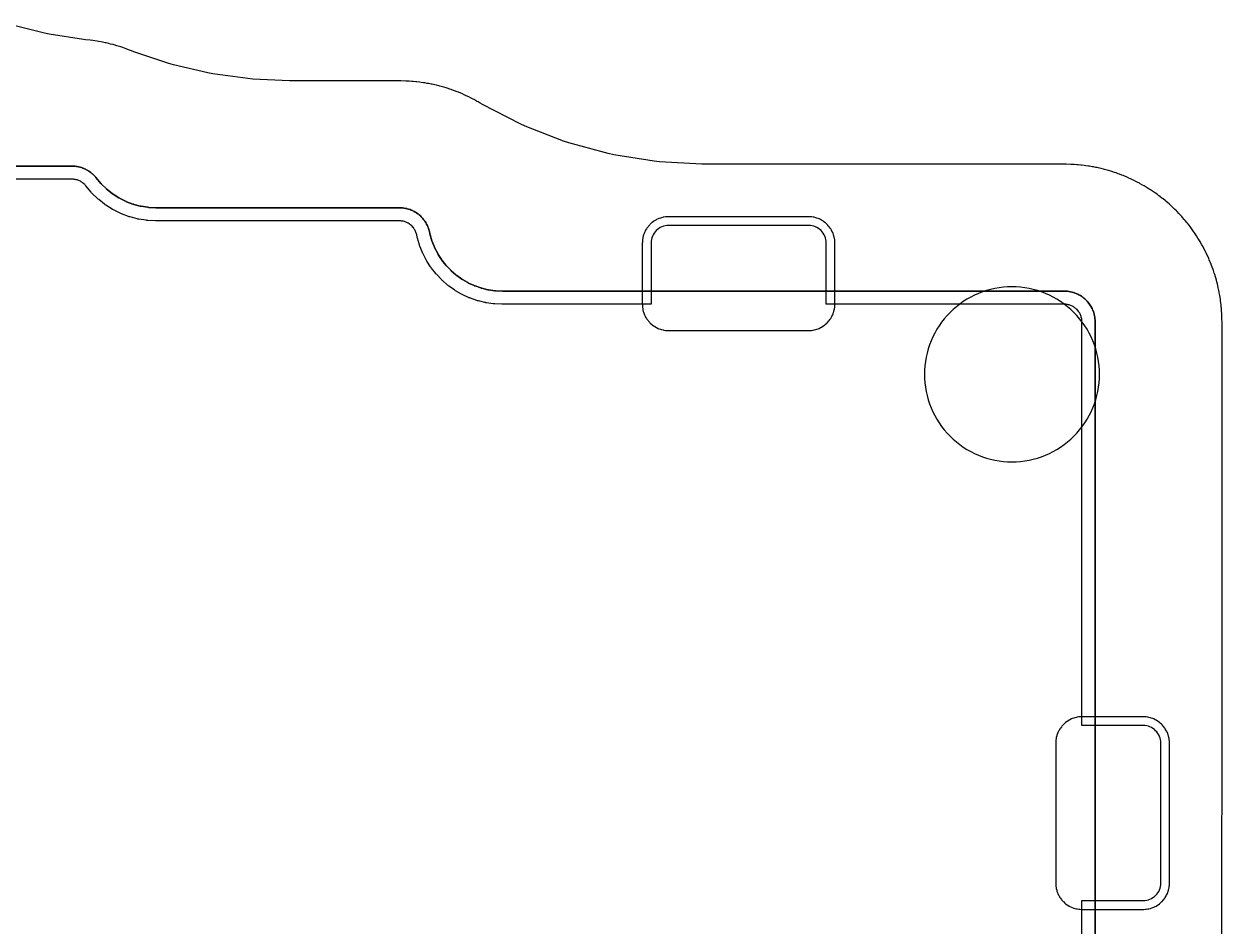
# Model space of a CAD drawing. Header units: millimetres. Extents: x 95 to 297, y -137 to -20.
# Drawn here: x 228.2 to 296.6, y -78.4 to -26.8 of the extents above; entities that cross this region are included whole.
import ezdxf

# ---------------------------------------------------------------- set-up
doc = ezdxf.new("R2010")
doc.units = ezdxf.units.MM
for name, color, linetype in [('BARE', 7, 'Continuous'), ('FEET', 4, 'Continuous'), ('GASKET_POCKETS', 3, 'Continuous'), ('INNER_WALL', 2, 'Continuous'), ('OUTER_WALL', 1, 'Continuous'), ('PLATE', 4, 'Continuous')]:
    doc.layers.add(name, color=color, linetype=linetype)

msp = doc.modelspace()

# ---------------------------------------------------------------- linework, layer by layer
at = {"layer": 'BARE'}
for points in [[(296.609, -100.079), (296.612, -43.953), (296.612, -43.913), (296.612, -43.806), (296.61, -43.72), (296.609, -43.631), (296.602, -43.454), (296.596, -43.336), (296.591, -43.248), (296.588, -43.198), (296.576, -43.051), (296.571, -42.994), (296.556, -42.848), (296.547, -42.768), (296.529, -42.621), (296.52, -42.558), (296.499, -42.42), (296.483, -42.326), (296.456, -42.174), (296.446, -42.12), (296.417, -41.976), (296.4, -41.898), (296.367, -41.753), (296.352, -41.691), (296.318, -41.555), (296.293, -41.464), (296.252, -41.315), (296.236, -41.262), (296.193, -41.122), (296.168, -41.046), (296.121, -40.905), (296.1, -40.845), (296.053, -40.713), (296.019, -40.624), (295.963, -40.481), (295.943, -40.43), (295.886, -40.294), (295.854, -40.22), (295.793, -40.085), (295.767, -40.028), (295.706, -39.901), (295.664, -39.816), (295.595, -39.678), (295.569, -39.629), (295.499, -39.5), (295.46, -39.43), (295.387, -39.301), (295.355, -39.247), (295.282, -39.126), (295.232, -39.046), (295.149, -38.916), (295.119, -38.87), (295.037, -38.748), (294.991, -38.682), (294.905, -38.561), (294.868, -38.51), (294.784, -38.397), (294.726, -38.322), (294.631, -38.201), (294.596, -38.158), (294.503, -38.045), (294.451, -37.984), (294.354, -37.872), (294.311, -37.824), (294.217, -37.721), (294.152, -37.651), (294.045, -37.54), (294.007, -37.501), (293.903, -37.397), (293.845, -37.341), (293.737, -37.24), (293.69, -37.197), (293.586, -37.103), (293.515, -37.04), (293.398, -36.94), (293.355, -36.904), (293.242, -36.812), (293.179, -36.762), (293.062, -36.671), (293.011, -36.633), (292.898, -36.55), (292.821, -36.494), (292.694, -36.406), (292.649, -36.375), (292.527, -36.294), (292.459, -36.25), (292.334, -36.171), (292.279, -36.138), (292.159, -36.067), (292.076, -36.019), (291.942, -35.944), (291.894, -35.917), (291.764, -35.849), (291.693, -35.812), (291.56, -35.746), (291.503, -35.718), (291.376, -35.658), (291.289, -35.619), (291.148, -35.557), (291.097, -35.536), (290.962, -35.48), (290.887, -35.45), (290.748, -35.398), (290.689, -35.376), (290.556, -35.329), (290.467, -35.298), (290.32, -35.25), (290.268, -35.234), (290.127, -35.192), (290.05, -35.17), (289.907, -35.131), (289.845, -35.115), (289.709, -35.081), (289.617, -35.06), (289.466, -35.026), (289.412, -35.015), (289.268, -34.987), (289.189, -34.973), (289.043, -34.948), (288.98, -34.938), (288.841, -34.918), (288.747, -34.905), (288.594, -34.887), (288.539, -34.881), (288.393, -34.867), (288.313, -34.861), (288.165, -34.85), (288.071, -34.845), (287.988, -34.841), (287.971, -34.84), (287.711, -34.834), (267.062, -34.831), (266.903, -34.827), (264.489, -34.698), (264.172, -34.664), (261.864, -34.293), (261.552, -34.226), (259.296, -33.611), (258.994, -33.511), (256.816, -32.661), (256.526, -32.529), (254.38, -31.416), (254.24, -31.339), (254.174, -31.3), (254.13, -31.274), (254.127, -31.272), (254.069, -31.239), (254.038, -31.222), (253.979, -31.189), (253.929, -31.162), (253.799, -31.093), (253.728, -31.056), (253.595, -30.989), (253.537, -30.961), (253.41, -30.901), (253.323, -30.862), (253.182, -30.799), (253.131, -30.778), (252.995, -30.722), (252.92, -30.692), (252.781, -30.639), (252.721, -30.617), (252.588, -30.57), (252.498, -30.539), (252.351, -30.491), (252.298, -30.474), (252.158, -30.432), (252.08, -30.41), (251.937, -30.37), (251.875, -30.354), (251.738, -30.32), (251.645, -30.299), (251.495, -30.265), (251.44, -30.254), (251.296, -30.226), (251.216, -30.211), (251.07, -30.186), (251.007, -30.176), (250.868, -30.156), (250.773, -30.143), (250.62, -30.125), (250.565, -30.119), (250.418, -30.105), (250.338, -30.098), (250.19, -30.088), (250.095, -30.083), (250.012, -30.078), (249.994, -30.078), (249.735, -30.072), (243.486, -30.069), (243.348, -30.066), (241.25, -29.968), (240.974, -29.942), (238.963, -29.661), (238.691, -29.61), (236.714, -29.145), (236.448, -29.069), (234.457, -28.401), (234.327, -28.354), (234.153, -28.287), (234.013, -28.235), (233.922, -28.202), (233.77, -28.149), (233.714, -28.131), (233.567, -28.085), (233.487, -28.061), (233.337, -28.018), (233.273, -28), (233.13, -27.963), (233.033, -27.939), (232.876, -27.903), (232.819, -27.89), (232.668, -27.859), (232.585, -27.843), (232.432, -27.816), (232.366, -27.805), (232.221, -27.783), (232.122, -27.769), (231.961, -27.749), (231.698, -27.719), (231.579, -27.704), (229.628, -27.405), (229.353, -27.35), (227.231, -26.818)], [(213.921, -34.937), (230.911, -34.937), (230.95, -34.938), (230.951, -34.938), (230.989, -34.94), (231.033, -34.942), (231.11, -34.948), (231.112, -34.948), (231.189, -34.958), (231.212, -34.961), (231.288, -34.975), (231.29, -34.976), (231.365, -34.994), (231.388, -35), (231.462, -35.021), (231.464, -35.022), (231.537, -35.047), (231.559, -35.055), (231.631, -35.085), (231.633, -35.086), (231.703, -35.118), (231.724, -35.129), (231.792, -35.165), (231.794, -35.166), (231.86, -35.206), (231.88, -35.219), (231.944, -35.262), (231.946, -35.263), (232.008, -35.31), (232.026, -35.324), (232.085, -35.374), (232.087, -35.375), (232.144, -35.428), (232.16, -35.444), (232.214, -35.499), (232.216, -35.501), (232.267, -35.559), (232.289, -35.586), (232.578, -35.932), (232.585, -35.941), (232.606, -35.964), (232.614, -35.972), (232.889, -36.24), (232.897, -36.248), (232.921, -36.268), (232.93, -36.276), (233.23, -36.514), (233.24, -36.521), (233.265, -36.539), (233.274, -36.545), (233.598, -36.751), (233.608, -36.757), (233.635, -36.773), (233.645, -36.778), (233.988, -36.95), (233.999, -36.955), (234.027, -36.967), (234.038, -36.971), (234.397, -37.107), (234.408, -37.111), (234.437, -37.12), (234.448, -37.123), (234.819, -37.221), (234.83, -37.224), (234.861, -37.23), (234.872, -37.232), (235.251, -37.291), (235.263, -37.293), (235.293, -37.296), (235.305, -37.297), (235.72, -37.318), (235.726, -37.318), (235.745, -37.319), (235.75, -37.319), (249.616, -37.319), (249.653, -37.319), (249.654, -37.319), (249.691, -37.321), (249.732, -37.323), (249.806, -37.328), (249.808, -37.328), (249.881, -37.337), (249.903, -37.341), (249.976, -37.353), (249.978, -37.354), (250.05, -37.37), (250.072, -37.375), (250.143, -37.395), (250.145, -37.396), (250.215, -37.419), (250.236, -37.427), (250.305, -37.453), (250.307, -37.454), (250.375, -37.484), (250.395, -37.494), (250.461, -37.527), (250.463, -37.528), (250.527, -37.565), (250.546, -37.576), (250.608, -37.616), (250.61, -37.617), (250.671, -37.66), (250.688, -37.673), (250.746, -37.718), (250.748, -37.72), (250.804, -37.768), (250.821, -37.783), (250.874, -37.834), (250.876, -37.836), (250.926, -37.89), (250.941, -37.906), (250.989, -37.962), (250.991, -37.964), (251.036, -38.022), (251.049, -38.04), (251.092, -38.101), (251.093, -38.103), (251.132, -38.165), (251.144, -38.184), (251.18, -38.249), (251.181, -38.251), (251.214, -38.317), (251.223, -38.337), (251.253, -38.405), (251.254, -38.407), (251.28, -38.476), (251.287, -38.497), (251.31, -38.567), (251.311, -38.569), (251.33, -38.641), (251.34, -38.681), (251.349, -38.717), (251.349, -38.718), (251.356, -38.754), (251.368, -38.814), (251.37, -38.824), (251.377, -38.852), (251.38, -38.862), (251.48, -39.202), (251.483, -39.212), (251.493, -39.239), (251.496, -39.249), (251.628, -39.578), (251.632, -39.587), (251.644, -39.613), (251.649, -39.623), (251.812, -39.937), (251.817, -39.947), (251.831, -39.972), (251.837, -39.981), (252.028, -40.278), (252.034, -40.287), (252.051, -40.31), (252.057, -40.319), (252.276, -40.597), (252.283, -40.605), (252.302, -40.627), (252.309, -40.635), (252.554, -40.891), (252.561, -40.898), (252.582, -40.918), (252.59, -40.925), (252.857, -41.157), (252.866, -41.164), (252.888, -41.181), (252.897, -41.187), (253.185, -41.393), (253.194, -41.399), (253.218, -41.414), (253.227, -41.42), (253.534, -41.596), (253.543, -41.602), (253.569, -41.615), (253.578, -41.619), (253.9, -41.766), (253.91, -41.771), (253.937, -41.781), (253.947, -41.785), (254.281, -41.9), (254.291, -41.904), (254.319, -41.912), (254.329, -41.914), (254.673, -41.998), (254.684, -42), (254.712, -42.006), (254.722, -42.007), (255.073, -42.058), (255.083, -42.059), (255.112, -42.062), (255.122, -42.062), (255.505, -42.081), (255.51, -42.081), (255.528, -42.081), (255.533, -42.081), (287.593, -42.081), (287.63, -42.082), (287.631, -42.082), (287.668, -42.083), (287.709, -42.085), (287.783, -42.091), (287.785, -42.091), (287.858, -42.1), (287.88, -42.103), (287.952, -42.116), (287.955, -42.116), (288.027, -42.132), (288.048, -42.138), (288.119, -42.157), (288.121, -42.158), (288.191, -42.181), (288.212, -42.188), (288.281, -42.215), (288.283, -42.216), (288.35, -42.246), (288.37, -42.255), (288.436, -42.288), (288.438, -42.289), (288.502, -42.326), (288.521, -42.337), (288.583, -42.376), (288.585, -42.378), (288.645, -42.42), (288.663, -42.433), (288.721, -42.478), (288.723, -42.48), (288.779, -42.528), (288.795, -42.543), (288.848, -42.594), (288.85, -42.595), (288.901, -42.649), (288.916, -42.665), (288.964, -42.721), (288.965, -42.723), (289.011, -42.781), (289.024, -42.798), (289.066, -42.858), (289.067, -42.86), (289.107, -42.923), (289.118, -42.942), (289.154, -43.006), (289.156, -43.008), (289.189, -43.074), (289.198, -43.093), (289.228, -43.161), (289.229, -43.163), (289.255, -43.232), (289.263, -43.252), (289.286, -43.322), (289.287, -43.325), (289.306, -43.396), (289.312, -43.417), (289.328, -43.489), (289.328, -43.491), (289.341, -43.564), (289.344, -43.586), (289.353, -43.659), (289.353, -43.661), (289.359, -43.734), (289.361, -43.775), (289.362, -43.812), (289.362, -43.813), (289.363, -43.85), (289.363, -99.962)]]:
    msp.add_lwpolyline(points, dxfattribs=at)
at = {"layer": 'FEET'}
msp.add_lwpolyline([(289.612, -46.834), (289.606, -46.589), (289.588, -46.344), (289.558, -46.1), (289.516, -45.859), (289.462, -45.619), (289.397, -45.383), (289.32, -45.15), (289.232, -44.921), (289.132, -44.696), (289.022, -44.477), (288.901, -44.263), (288.77, -44.056), (288.628, -43.855), (288.477, -43.662), (288.317, -43.476), (288.148, -43.298), (287.97, -43.129), (287.784, -42.969), (287.591, -42.818), (287.39, -42.677), (287.183, -42.545), (286.969, -42.424), (286.75, -42.314), (286.526, -42.215), (286.297, -42.126), (286.064, -42.049), (285.827, -41.984), (285.588, -41.93), (285.346, -41.888), (285.102, -41.858), (284.858, -41.84), (284.612, -41.834), (284.367, -41.84), (284.122, -41.858), (283.879, -41.888), (283.637, -41.93), (283.397, -41.984), (283.161, -42.049), (282.928, -42.126), (282.699, -42.215), (282.475, -42.314), (282.255, -42.424), (282.042, -42.545), (281.834, -42.677), (281.634, -42.818), (281.44, -42.969), (281.255, -43.129), (281.077, -43.298), (280.908, -43.476), (280.747, -43.662), (280.596, -43.855), (280.455, -44.056), (280.324, -44.263), (280.203, -44.477), (280.092, -44.696), (279.993, -44.921), (279.905, -45.15), (279.828, -45.383), (279.762, -45.619), (279.708, -45.859), (279.666, -46.1), (279.636, -46.344), (279.618, -46.589), (279.612, -46.834), (279.618, -47.079), (279.636, -47.324), (279.666, -47.568), (279.708, -47.809), (279.762, -48.049), (279.828, -48.285), (279.905, -48.518), (279.993, -48.747), (280.092, -48.972), (280.203, -49.191), (280.324, -49.404), (280.455, -49.612), (280.596, -49.812), (280.747, -50.006), (280.908, -50.192), (281.077, -50.37), (281.255, -50.539), (281.44, -50.699), (281.634, -50.85), (281.834, -50.991), (282.042, -51.123), (282.255, -51.244), (282.475, -51.354), (282.699, -51.453), (282.928, -51.542), (283.161, -51.619), (283.397, -51.684), (283.637, -51.738), (283.879, -51.78), (284.122, -51.81), (284.367, -51.828), (284.612, -51.834), (284.858, -51.828), (285.102, -51.81), (285.346, -51.78), (285.588, -51.738), (285.827, -51.684), (286.064, -51.619), (286.297, -51.542), (286.526, -51.453), (286.75, -51.354), (286.969, -51.244), (287.183, -51.123), (287.39, -50.991), (287.591, -50.85), (287.784, -50.699), (287.97, -50.539), (288.148, -50.37), (288.317, -50.192), (288.477, -50.006), (288.628, -49.812), (288.77, -49.612), (288.901, -49.404), (289.022, -49.191), (289.132, -48.972), (289.232, -48.747), (289.32, -48.518), (289.397, -48.285), (289.462, -48.049), (289.516, -47.809), (289.558, -47.568), (289.588, -47.324), (289.606, -47.079), (289.612, -46.834)], close=True, dxfattribs=at)
at = {"layer": 'GASKET_POCKETS'}
for points in [[(273, -37.831), (265, -37.831), (264.975, -37.832), (264.877, -37.837), (264.829, -37.841), (264.732, -37.856), (264.683, -37.865), (264.588, -37.889), (264.541, -37.904), (264.449, -37.937), (264.404, -37.955), (264.315, -37.997), (264.272, -38.02), (264.187, -38.071), (264.147, -38.098), (264.068, -38.157), (264.03, -38.188), (263.957, -38.254), (263.922, -38.288), (263.857, -38.361), (263.825, -38.399), (263.767, -38.478), (263.74, -38.519), (263.689, -38.603), (263.666, -38.646), (263.624, -38.735), (263.605, -38.78), (263.572, -38.873), (263.558, -38.919), (263.534, -39.015), (263.525, -39.063), (263.51, -39.16), (263.505, -39.209), (263.501, -39.307), (263.5, -39.331), (263.5, -42.831), (263.501, -42.856), (263.505, -42.954), (263.51, -43.003), (263.525, -43.1), (263.534, -43.148), (263.558, -43.243), (263.572, -43.29), (263.605, -43.382), (263.624, -43.428), (263.666, -43.516), (263.689, -43.56), (263.74, -43.644), (263.767, -43.685), (263.825, -43.763), (263.857, -43.801), (263.922, -43.874), (263.957, -43.909), (264.03, -43.975), (264.068, -44.006), (264.147, -44.064), (264.187, -44.092), (264.272, -44.142), (264.315, -44.165), (264.404, -44.207), (264.449, -44.226), (264.541, -44.259), (264.588, -44.273), (264.683, -44.297), (264.732, -44.307), (264.829, -44.321), (264.877, -44.326), (264.975, -44.331), (265, -44.331), (273, -44.331), (273.025, -44.331), (273.123, -44.326), (273.171, -44.321), (273.268, -44.307), (273.317, -44.297), (273.412, -44.273), (273.459, -44.259), (273.551, -44.226), (273.596, -44.207), (273.685, -44.165), (273.728, -44.142), (273.813, -44.092), (273.853, -44.064), (273.932, -44.006), (273.97, -43.975), (274.043, -43.909), (274.078, -43.874), (274.143, -43.801), (274.175, -43.763), (274.233, -43.685), (274.26, -43.644), (274.311, -43.56), (274.334, -43.516), (274.376, -43.428), (274.395, -43.382), (274.428, -43.29), (274.442, -43.243), (274.466, -43.148), (274.475, -43.1), (274.49, -43.003), (274.495, -42.954), (274.499, -42.856), (274.5, -42.831), (274.5, -39.331), (274.499, -39.307), (274.495, -39.209), (274.49, -39.16), (274.475, -39.063), (274.466, -39.015), (274.442, -38.919), (274.428, -38.873), (274.395, -38.78), (274.376, -38.735), (274.334, -38.646), (274.311, -38.603), (274.26, -38.519), (274.233, -38.478), (274.175, -38.399), (274.143, -38.361), (274.078, -38.288), (274.043, -38.254), (273.97, -38.188), (273.932, -38.157), (273.853, -38.098), (273.813, -38.071), (273.728, -38.02), (273.685, -37.997), (273.596, -37.955), (273.551, -37.937), (273.459, -37.904), (273.412, -37.889), (273.317, -37.865), (273.268, -37.856), (273.171, -37.841), (273.123, -37.837), (273.025, -37.832), (273, -37.831)], [(293.613, -75.9), (293.613, -67.9), (293.612, -67.875), (293.607, -67.777), (293.602, -67.729), (293.588, -67.632), (293.578, -67.583), (293.554, -67.488), (293.54, -67.441), (293.507, -67.349), (293.488, -67.304), (293.446, -67.215), (293.423, -67.172), (293.373, -67.087), (293.346, -67.047), (293.287, -66.968), (293.256, -66.93), (293.19, -66.857), (293.155, -66.822), (293.083, -66.757), (293.045, -66.725), (292.966, -66.667), (292.925, -66.64), (292.841, -66.589), (292.798, -66.566), (292.709, -66.524), (292.664, -66.505), (292.571, -66.472), (292.524, -66.458), (292.429, -66.434), (292.381, -66.425), (292.284, -66.41), (292.235, -66.405), (292.137, -66.401), (292.113, -66.4), (288.613, -66.4), (288.588, -66.401), (288.49, -66.405), (288.441, -66.41), (288.344, -66.425), (288.296, -66.434), (288.201, -66.458), (288.154, -66.472), (288.061, -66.505), (288.016, -66.524), (287.927, -66.566), (287.884, -66.589), (287.8, -66.64), (287.759, -66.667), (287.68, -66.725), (287.642, -66.757), (287.57, -66.822), (287.535, -66.857), (287.469, -66.93), (287.438, -66.968), (287.379, -67.047), (287.352, -67.087), (287.302, -67.172), (287.279, -67.215), (287.237, -67.304), (287.218, -67.349), (287.185, -67.441), (287.171, -67.488), (287.147, -67.583), (287.137, -67.632), (287.123, -67.729), (287.118, -67.777), (287.113, -67.875), (287.113, -67.9), (287.113, -75.9), (287.113, -75.925), (287.118, -76.023), (287.123, -76.071), (287.137, -76.168), (287.147, -76.217), (287.171, -76.312), (287.185, -76.359), (287.218, -76.451), (287.237, -76.496), (287.279, -76.585), (287.302, -76.628), (287.352, -76.713), (287.379, -76.753), (287.438, -76.832), (287.469, -76.87), (287.535, -76.943), (287.57, -76.978), (287.642, -77.043), (287.68, -77.075), (287.759, -77.133), (287.8, -77.16), (287.884, -77.211), (287.927, -77.234), (288.016, -77.276), (288.061, -77.295), (288.154, -77.328), (288.201, -77.342), (288.296, -77.366), (288.344, -77.375), (288.441, -77.39), (288.49, -77.395), (288.588, -77.399), (288.613, -77.4), (292.113, -77.4), (292.137, -77.399), (292.235, -77.395), (292.284, -77.39), (292.381, -77.375), (292.429, -77.366), (292.524, -77.342), (292.571, -77.328), (292.664, -77.295), (292.709, -77.276), (292.798, -77.234), (292.841, -77.211), (292.925, -77.16), (292.966, -77.133), (293.045, -77.075), (293.083, -77.043), (293.155, -76.978), (293.19, -76.943), (293.256, -76.87), (293.287, -76.832), (293.346, -76.753), (293.373, -76.713), (293.423, -76.628), (293.446, -76.585), (293.488, -76.496), (293.507, -76.451), (293.54, -76.359), (293.554, -76.312), (293.578, -76.217), (293.588, -76.168), (293.602, -76.071), (293.607, -76.023), (293.612, -75.925), (293.613, -75.9)]]:
    msp.add_lwpolyline(points, close=True, dxfattribs=at)
at = {"layer": 'INNER_WALL'}
msp.add_lwpolyline([(289.363, -99.962), (289.363, -43.85), (289.362, -43.813), (289.362, -43.812), (289.361, -43.775), (289.359, -43.734), (289.353, -43.661), (289.353, -43.659), (289.344, -43.586), (289.341, -43.564), (289.328, -43.491), (289.328, -43.489), (289.312, -43.417), (289.306, -43.396), (289.287, -43.325), (289.286, -43.322), (289.263, -43.252), (289.255, -43.232), (289.229, -43.163), (289.228, -43.161), (289.198, -43.093), (289.189, -43.074), (289.156, -43.008), (289.154, -43.006), (289.118, -42.942), (289.107, -42.923), (289.067, -42.86), (289.066, -42.858), (289.024, -42.798), (289.011, -42.781), (288.965, -42.723), (288.964, -42.721), (288.916, -42.665), (288.901, -42.649), (288.85, -42.595), (288.848, -42.594), (288.795, -42.543), (288.779, -42.528), (288.723, -42.48), (288.721, -42.478), (288.663, -42.433), (288.645, -42.42), (288.585, -42.378), (288.583, -42.376), (288.521, -42.337), (288.502, -42.326), (288.438, -42.289), (288.436, -42.288), (288.37, -42.255), (288.35, -42.246), (288.283, -42.216), (288.281, -42.215), (288.212, -42.188), (288.191, -42.181), (288.121, -42.158), (288.119, -42.157), (288.048, -42.138), (288.027, -42.132), (287.955, -42.116), (287.952, -42.116), (287.88, -42.103), (287.858, -42.1), (287.785, -42.091), (287.783, -42.091), (287.709, -42.085), (287.668, -42.083), (287.631, -42.082), (287.63, -42.082), (287.593, -42.081), (255.533, -42.081), (255.528, -42.081), (255.51, -42.081), (255.505, -42.081), (255.122, -42.062), (255.112, -42.062), (255.083, -42.059), (255.073, -42.058), (254.722, -42.007), (254.712, -42.006), (254.684, -42), (254.673, -41.998), (254.329, -41.914), (254.319, -41.912), (254.291, -41.904), (254.281, -41.9), (253.947, -41.785), (253.937, -41.781), (253.91, -41.771), (253.9, -41.766), (253.578, -41.619), (253.569, -41.615), (253.543, -41.602), (253.534, -41.596), (253.227, -41.42), (253.218, -41.414), (253.194, -41.399), (253.185, -41.393), (252.897, -41.187), (252.888, -41.181), (252.866, -41.164), (252.857, -41.157), (252.59, -40.925), (252.582, -40.918), (252.561, -40.898), (252.554, -40.891), (252.309, -40.635), (252.302, -40.627), (252.283, -40.605), (252.276, -40.597), (252.057, -40.319), (252.051, -40.31), (252.034, -40.287), (252.028, -40.278), (251.837, -39.981), (251.831, -39.972), (251.817, -39.947), (251.812, -39.937), (251.649, -39.623), (251.644, -39.613), (251.632, -39.587), (251.628, -39.578), (251.496, -39.249), (251.493, -39.239), (251.483, -39.212), (251.48, -39.202), (251.38, -38.862), (251.377, -38.852), (251.37, -38.824), (251.368, -38.814), (251.356, -38.754), (251.349, -38.718), (251.349, -38.717), (251.34, -38.681), (251.33, -38.641), (251.311, -38.569), (251.31, -38.567), (251.287, -38.497), (251.28, -38.476), (251.254, -38.407), (251.253, -38.405), (251.223, -38.337), (251.214, -38.317), (251.181, -38.251), (251.18, -38.249), (251.144, -38.184), (251.132, -38.165), (251.093, -38.103), (251.092, -38.101), (251.049, -38.04), (251.036, -38.022), (250.991, -37.964), (250.989, -37.962), (250.941, -37.906), (250.926, -37.89), (250.876, -37.836), (250.874, -37.834), (250.821, -37.783), (250.804, -37.768), (250.748, -37.72), (250.746, -37.718), (250.688, -37.673), (250.671, -37.66), (250.61, -37.617), (250.608, -37.616), (250.546, -37.576), (250.527, -37.565), (250.463, -37.528), (250.461, -37.527), (250.395, -37.494), (250.375, -37.484), (250.307, -37.454), (250.305, -37.453), (250.236, -37.427), (250.215, -37.419), (250.145, -37.396), (250.143, -37.395), (250.072, -37.375), (250.05, -37.37), (249.978, -37.354), (249.976, -37.353), (249.903, -37.341), (249.881, -37.337), (249.808, -37.328), (249.806, -37.328), (249.732, -37.323), (249.691, -37.321), (249.654, -37.319), (249.653, -37.319), (249.616, -37.319), (235.75, -37.319), (235.745, -37.319), (235.726, -37.318), (235.72, -37.318), (235.305, -37.297), (235.293, -37.296), (235.263, -37.293), (235.251, -37.291), (234.872, -37.232), (234.861, -37.23), (234.83, -37.224), (234.819, -37.221), (234.448, -37.123), (234.437, -37.12), (234.408, -37.111), (234.397, -37.107), (234.038, -36.971), (234.027, -36.967), (233.999, -36.955), (233.988, -36.95), (233.645, -36.778), (233.635, -36.773), (233.608, -36.757), (233.598, -36.751), (233.274, -36.545), (233.265, -36.539), (233.24, -36.521), (233.23, -36.514), (232.93, -36.276), (232.921, -36.268), (232.897, -36.248), (232.889, -36.24), (232.614, -35.972), (232.606, -35.964), (232.585, -35.941), (232.578, -35.932), (232.289, -35.586), (232.267, -35.559), (232.216, -35.501), (232.214, -35.499), (232.16, -35.444), (232.144, -35.428), (232.087, -35.375), (232.085, -35.374), (232.026, -35.324), (232.008, -35.31), (231.946, -35.263), (231.944, -35.262), (231.88, -35.219), (231.86, -35.206), (231.794, -35.166), (231.792, -35.165), (231.724, -35.129), (231.703, -35.118), (231.633, -35.086), (231.631, -35.085), (231.559, -35.055), (231.537, -35.047), (231.464, -35.022), (231.462, -35.021), (231.388, -35), (231.365, -34.994), (231.29, -34.976), (231.288, -34.975), (231.212, -34.961), (231.189, -34.958), (231.112, -34.948), (231.11, -34.948), (231.033, -34.942), (230.989, -34.94), (230.951, -34.938), (230.95, -34.938), (230.911, -34.937), (213.921, -34.937)], dxfattribs=at)
at = {"layer": 'OUTER_WALL'}
msp.add_lwpolyline([(296.609, -100.079), (296.612, -43.953), (296.612, -43.913), (296.612, -43.806), (296.61, -43.72), (296.609, -43.631), (296.602, -43.454), (296.596, -43.336), (296.591, -43.248), (296.588, -43.198), (296.576, -43.051), (296.571, -42.994), (296.556, -42.848), (296.547, -42.768), (296.529, -42.621), (296.52, -42.558), (296.499, -42.42), (296.483, -42.326), (296.456, -42.174), (296.446, -42.12), (296.417, -41.976), (296.4, -41.898), (296.367, -41.753), (296.352, -41.691), (296.318, -41.555), (296.293, -41.464), (296.252, -41.315), (296.236, -41.262), (296.193, -41.122), (296.168, -41.046), (296.121, -40.905), (296.1, -40.845), (296.053, -40.713), (296.019, -40.624), (295.963, -40.481), (295.943, -40.43), (295.886, -40.294), (295.854, -40.22), (295.793, -40.085), (295.767, -40.028), (295.706, -39.901), (295.664, -39.816), (295.595, -39.678), (295.569, -39.629), (295.499, -39.5), (295.46, -39.43), (295.387, -39.301), (295.355, -39.247), (295.282, -39.126), (295.232, -39.046), (295.149, -38.916), (295.119, -38.87), (295.037, -38.748), (294.991, -38.682), (294.905, -38.561), (294.868, -38.51), (294.784, -38.397), (294.726, -38.322), (294.631, -38.201), (294.596, -38.158), (294.503, -38.045), (294.451, -37.984), (294.354, -37.872), (294.311, -37.824), (294.217, -37.721), (294.152, -37.651), (294.045, -37.54), (294.007, -37.501), (293.903, -37.397), (293.845, -37.341), (293.737, -37.24), (293.69, -37.197), (293.586, -37.103), (293.515, -37.04), (293.398, -36.94), (293.355, -36.904), (293.242, -36.812), (293.179, -36.762), (293.062, -36.671), (293.011, -36.633), (292.898, -36.55), (292.821, -36.494), (292.694, -36.406), (292.649, -36.375), (292.527, -36.294), (292.459, -36.25), (292.334, -36.171), (292.279, -36.138), (292.159, -36.067), (292.076, -36.019), (291.942, -35.944), (291.894, -35.917), (291.764, -35.849), (291.693, -35.812), (291.56, -35.746), (291.503, -35.718), (291.376, -35.658), (291.289, -35.619), (291.148, -35.557), (291.097, -35.536), (290.962, -35.48), (290.887, -35.45), (290.748, -35.398), (290.689, -35.376), (290.556, -35.329), (290.467, -35.298), (290.32, -35.25), (290.268, -35.234), (290.127, -35.192), (290.05, -35.17), (289.907, -35.131), (289.845, -35.115), (289.709, -35.081), (289.617, -35.06), (289.466, -35.026), (289.412, -35.015), (289.268, -34.987), (289.189, -34.973), (289.043, -34.948), (288.98, -34.938), (288.841, -34.918), (288.747, -34.905), (288.594, -34.887), (288.539, -34.881), (288.393, -34.867), (288.313, -34.861), (288.165, -34.85), (288.071, -34.845), (287.988, -34.841), (287.971, -34.84), (287.711, -34.834), (267.062, -34.831), (266.903, -34.827), (264.489, -34.698), (264.172, -34.664), (261.864, -34.293), (261.552, -34.226), (259.296, -33.611), (258.994, -33.511), (256.816, -32.661), (256.526, -32.529), (254.38, -31.416), (254.24, -31.339), (254.174, -31.3), (254.13, -31.274), (254.127, -31.272), (254.069, -31.239), (254.038, -31.222), (253.979, -31.189), (253.929, -31.162), (253.799, -31.093), (253.728, -31.056), (253.595, -30.989), (253.537, -30.961), (253.41, -30.901), (253.323, -30.862), (253.182, -30.799), (253.131, -30.778), (252.995, -30.722), (252.92, -30.692), (252.781, -30.639), (252.721, -30.617), (252.588, -30.57), (252.498, -30.539), (252.351, -30.491), (252.298, -30.474), (252.158, -30.432), (252.08, -30.41), (251.937, -30.37), (251.875, -30.354), (251.738, -30.32), (251.645, -30.299), (251.495, -30.265), (251.44, -30.254), (251.296, -30.226), (251.216, -30.211), (251.07, -30.186), (251.007, -30.176), (250.868, -30.156), (250.773, -30.143), (250.62, -30.125), (250.565, -30.119), (250.418, -30.105), (250.338, -30.098), (250.19, -30.088), (250.095, -30.083), (250.012, -30.078), (249.994, -30.078), (249.735, -30.072), (243.486, -30.069), (243.348, -30.066), (241.25, -29.968), (240.974, -29.942), (238.963, -29.661), (238.691, -29.61), (236.714, -29.145), (236.448, -29.069), (234.457, -28.401), (234.327, -28.354), (234.153, -28.287), (234.013, -28.235), (233.922, -28.202), (233.77, -28.149), (233.714, -28.131), (233.567, -28.085), (233.487, -28.061), (233.337, -28.018), (233.273, -28), (233.13, -27.963), (233.033, -27.939), (232.876, -27.903), (232.819, -27.89), (232.668, -27.859), (232.585, -27.843), (232.432, -27.816), (232.366, -27.805), (232.221, -27.783), (232.122, -27.769), (231.961, -27.749), (231.698, -27.719), (231.579, -27.704), (229.628, -27.405), (229.353, -27.35), (227.231, -26.818)], dxfattribs=at)
at = {"layer": 'PLATE'}
msp.add_lwpolyline([(288.613, -99.971), (288.613, -76.9), (292.113, -76.9), (292.211, -76.895), (292.308, -76.881), (292.403, -76.857), (292.495, -76.824), (292.584, -76.782), (292.668, -76.731), (292.747, -76.673), (292.82, -76.607), (292.886, -76.534), (292.944, -76.456), (292.994, -76.371), (293.036, -76.283), (293.069, -76.19), (293.093, -76.095), (293.108, -75.998), (293.113, -75.9), (293.113, -67.9), (293.108, -67.802), (293.093, -67.705), (293.069, -67.61), (293.036, -67.517), (292.994, -67.429), (292.944, -67.344), (292.886, -67.266), (292.82, -67.193), (292.747, -67.127), (292.668, -67.069), (292.584, -67.018), (292.495, -66.976), (292.403, -66.943), (292.308, -66.919), (292.211, -66.905), (292.113, -66.9), (288.613, -66.9), (288.613, -43.841), (288.612, -43.821), (288.609, -43.753), (288.605, -43.714), (288.596, -43.656), (288.589, -43.617), (288.574, -43.56), (288.563, -43.522), (288.543, -43.467), (288.528, -43.431), (288.503, -43.378), (288.484, -43.343), (288.454, -43.293), (288.432, -43.26), (288.397, -43.213), (288.372, -43.182), (288.333, -43.139), (288.305, -43.111), (288.261, -43.071), (288.231, -43.047), (288.184, -43.011), (288.151, -42.99), (288.101, -42.959), (288.066, -42.941), (288.013, -42.916), (287.977, -42.901), (287.921, -42.881), (287.884, -42.87), (287.827, -42.855), (287.788, -42.848), (287.73, -42.839), (287.691, -42.835), (287.622, -42.832), (287.603, -42.831), (274, -42.831), (274, -39.331), (273.995, -39.233), (273.981, -39.136), (273.957, -39.041), (273.924, -38.949), (273.882, -38.86), (273.831, -38.776), (273.773, -38.697), (273.707, -38.624), (273.634, -38.558), (273.556, -38.5), (273.471, -38.449), (273.383, -38.407), (273.29, -38.374), (273.195, -38.35), (273.098, -38.336), (273, -38.331), (265, -38.331), (264.902, -38.336), (264.805, -38.35), (264.71, -38.374), (264.617, -38.407), (264.529, -38.449), (264.444, -38.5), (264.366, -38.558), (264.293, -38.624), (264.227, -38.697), (264.169, -38.776), (264.118, -38.86), (264.076, -38.949), (264.043, -39.041), (264.019, -39.136), (264.005, -39.233), (264, -39.331), (264, -42.831), (255.522, -42.831), (255.503, -42.831), (255.498, -42.831), (255.479, -42.83), (255.069, -42.811), (255.031, -42.808), (255.021, -42.807), (254.984, -42.803), (254.598, -42.747), (254.56, -42.741), (254.551, -42.739), (254.514, -42.731), (254.135, -42.639), (254.098, -42.629), (254.089, -42.627), (254.053, -42.615), (253.685, -42.488), (253.649, -42.474), (253.64, -42.471), (253.605, -42.456), (253.251, -42.294), (253.216, -42.278), (253.208, -42.273), (253.175, -42.255), (252.837, -42.06), (252.805, -42.041), (252.797, -42.036), (252.765, -42.014), (252.447, -41.788), (252.417, -41.766), (252.41, -41.76), (252.38, -41.736), (252.085, -41.48), (252.057, -41.455), (252.05, -41.448), (252.024, -41.422), (251.754, -41.14), (251.729, -41.112), (251.723, -41.104), (251.698, -41.075), (251.457, -40.769), (251.434, -40.739), (251.429, -40.731), (251.407, -40.699), (251.196, -40.372), (251.177, -40.339), (251.172, -40.331), (251.154, -40.298), (250.975, -39.951), (250.958, -39.917), (250.954, -39.909), (250.939, -39.874), (250.794, -39.512), (250.78, -39.476), (250.777, -39.467), (250.766, -39.431), (250.655, -39.057), (250.646, -39.021), (250.643, -39.012), (250.635, -38.974), (250.618, -38.888), (250.614, -38.869), (250.598, -38.802), (250.586, -38.764), (250.567, -38.708), (250.552, -38.672), (250.527, -38.618), (250.508, -38.584), (250.478, -38.533), (250.456, -38.5), (250.421, -38.453), (250.397, -38.422), (250.357, -38.378), (250.329, -38.35), (250.286, -38.31), (250.255, -38.285), (250.208, -38.25), (250.175, -38.228), (250.125, -38.198), (250.09, -38.179), (250.037, -38.154), (250, -38.139), (249.945, -38.119), (249.907, -38.107), (249.85, -38.093), (249.811, -38.085), (249.753, -38.076), (249.713, -38.073), (249.645, -38.069), (249.625, -38.069), (235.738, -38.069), (235.718, -38.068), (235.713, -38.068), (235.692, -38.068), (235.247, -38.045), (235.206, -38.041), (235.196, -38.04), (235.155, -38.035), (234.738, -37.97), (234.697, -37.963), (234.687, -37.961), (234.647, -37.951), (234.238, -37.843), (234.199, -37.832), (234.189, -37.829), (234.15, -37.815), (233.755, -37.666), (233.717, -37.651), (233.707, -37.646), (233.67, -37.629), (233.292, -37.44), (233.256, -37.421), (233.247, -37.416), (233.212, -37.394), (232.855, -37.167), (232.821, -37.144), (232.813, -37.138), (232.78, -37.114), (232.449, -36.851), (232.417, -36.825), (232.409, -36.818), (232.379, -36.79), (232.077, -36.495), (232.048, -36.466), (232.041, -36.458), (232.014, -36.427), (231.713, -36.066), (231.678, -36.025), (231.65, -35.994), (231.606, -35.951), (231.575, -35.924), (231.527, -35.886), (231.493, -35.862), (231.441, -35.828), (231.405, -35.808), (231.35, -35.781), (231.312, -35.764), (231.255, -35.742), (231.215, -35.73), (231.156, -35.714), (231.115, -35.706), (231.054, -35.696), (231.013, -35.692), (230.941, -35.688), (230.921, -35.688), (226.4, -35.688)], dxfattribs=at)

doc.saveas('drawing.dxf')
